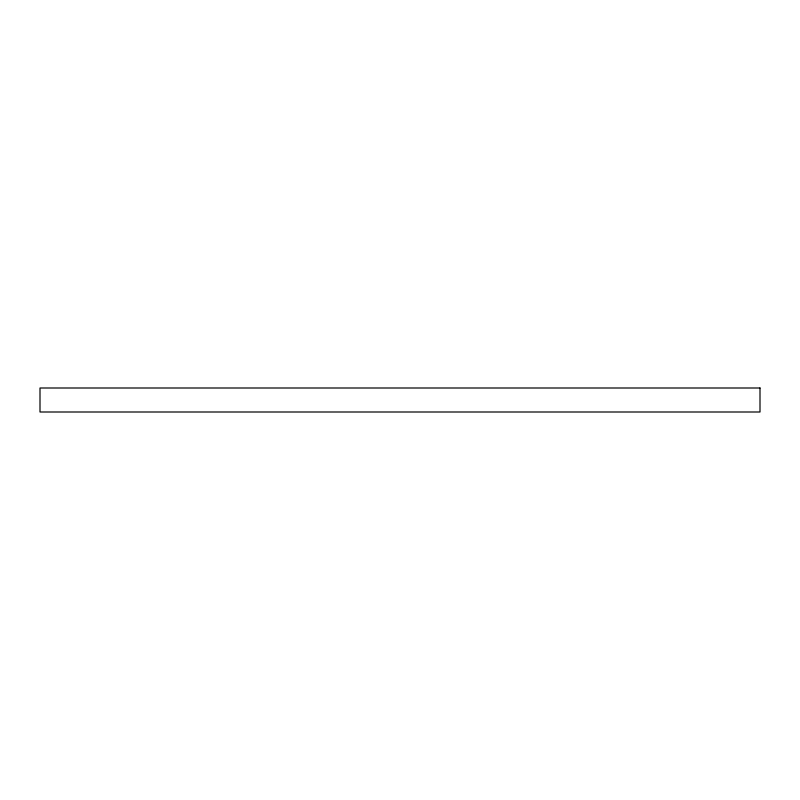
<?xml version="1.0" encoding="UTF-8"?>
<svg xmlns="http://www.w3.org/2000/svg" width="800" height="800" viewBox="0 0 800 800"><rect width="100%" height="100%" fill="white"/><g stroke="black" fill="none" stroke-linecap="round" stroke-linejoin="round"><path stroke-width="1.2" d="M760 388L40 388L40 412L760 412L760 388"/></g></svg>
